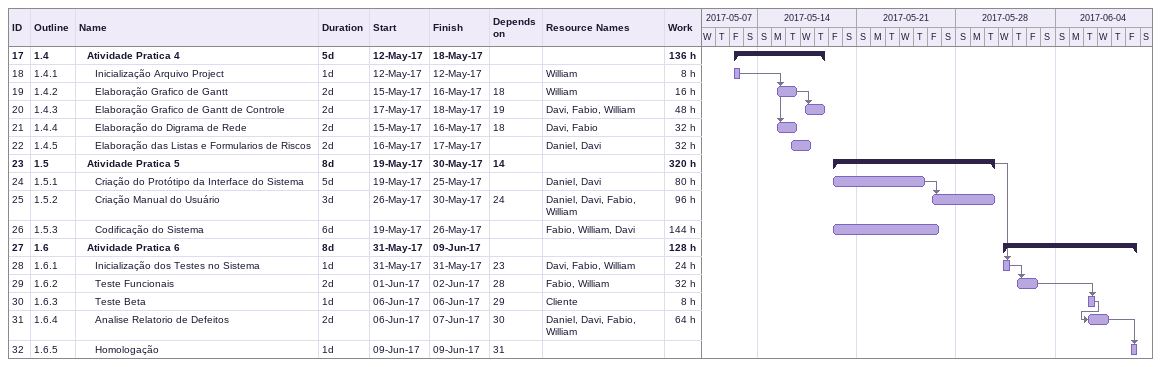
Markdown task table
| ID | WBS | Task | Duration | Start | Finish | Predecessors | Resources | Work (h) |
|---|---|---|---|---|---|---|---|---|
| 17 | 1.4 | **Atividade Pratica 4** | 5d | 2017-05-12 | 2017-05-18 |  |  | 136 |
| 18 | 1.4.1 | Inicialização Arquivo Project | 1d | 2017-05-12 | 2017-05-12 |  | William | 8 |
| 19 | 1.4.2 | Elaboração Grafico de Gantt | 2d | 2017-05-15 | 2017-05-16 | 18 | William | 16 |
| 20 | 1.4.3 | Elaboração Grafico de Gantt de Controle | 2d | 2017-05-17 | 2017-05-18 | 19 | Davi, Fabio, William | 48 |
| 21 | 1.4.4 | Elaboração do Digrama de Rede | 2d | 2017-05-15 | 2017-05-16 | 18 | Davi, Fabio | 32 |
| 22 | 1.4.5 | Elaboração das Listas e Formularios de Riscos | 2d | 2017-05-16 | 2017-05-17 |  | Daniel, Davi | 32 |
| 23 | 1.5 | **Atividade Pratica 5** | 8d | 2017-05-19 | 2017-05-30 | 14 |  | 320 |
| 24 | 1.5.1 | Criação do Protótipo da Interface do Sistema | 5d | 2017-05-19 | 2017-05-25 |  | Daniel, Davi | 80 |
| 25 | 1.5.2 | Criação Manual do Usuário | 3d | 2017-05-26 | 2017-05-30 | 24 | Daniel, Davi, Fabio, William | 96 |
| 26 | 1.5.3 | Codificação do Sistema | 6d | 2017-05-19 | 2017-05-26 |  | Fabio, William, Davi | 144 |
| 27 | 1.6 | **Atividade Pratica 6** | 8d | 2017-05-31 | 2017-06-09 |  |  | 128 |
| 28 | 1.6.1 | Inicialização dos Testes no Sistema | 1d | 2017-05-31 | 2017-05-31 | 23 | Davi, Fabio, William | 24 |
| 29 | 1.6.2 | Teste Funcionais | 2d | 2017-06-01 | 2017-06-02 | 28 | Fabio, William | 32 |
| 30 | 1.6.3 | Teste Beta | 1d | 2017-06-06 | 2017-06-06 | 29 | Cliente | 8 |
| 31 | 1.6.4 | Analise Relatorio de Defeitos | 2d | 2017-06-06 | 2017-06-07 | 30 | Daniel, Davi, Fabio, William | 64 |
| 32 | 1.6.5 | Homologação | 1d | 2017-06-09 | 2017-06-09 | 31 |  |  |
